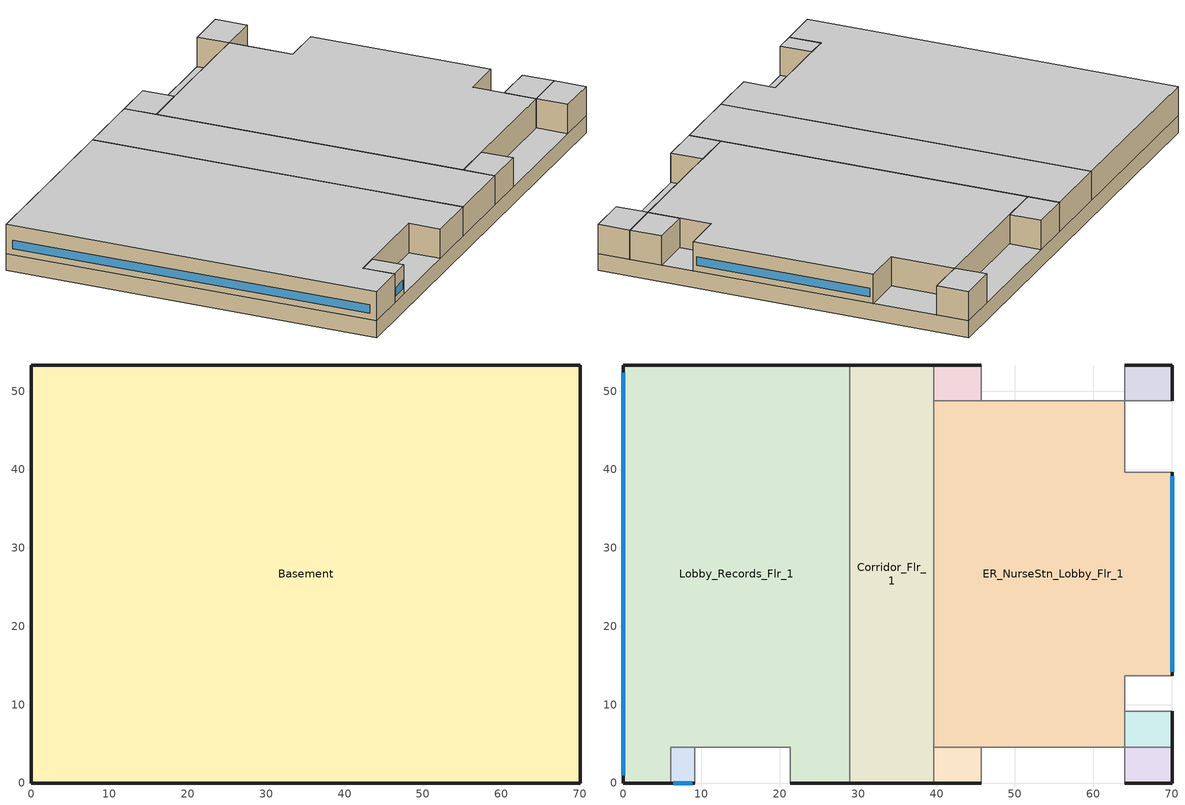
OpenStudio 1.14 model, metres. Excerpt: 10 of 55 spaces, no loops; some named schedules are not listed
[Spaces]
Basement
 floor ground (Basement Floor construction): 70.1,53.34 70.1,0 0,0 0,53.34 z-2.44
 wall ground (Basement Wall construction): 70.1,53.34 0,53.34 0,0 70.1,0 70.1,53.34 z-2.44:0
 ceiling adiabatic (Floor Adiabatic construction): 70.1,0 70.1,53.34 0,53.34 0,0 z0
ER_Exam3_Mult4_Flr_1
 floor adiabatic (Floor Adiabatic construction): 70.1,9.14 70.1,4.57 64.01,4.57 64.01,9.14 z0
 wall outside: 70.1,4.57 70.1,9.14 z0:4.27
 wall adiabatic (Wall Adiabatic construction): 70.1,9.14 64.01,9.14 64.01,4.57 z0:4.27
 wall to ER_Trauma1_Flr_1: 64.01,4.57 70.1,4.57 z0:4.27
 ceiling adiabatic (Floor Adiabatic construction): 70.1,4.57 70.1,9.14 64.01,9.14 64.01,4.57 z4.27
Corridor_Flr_1
 floor adiabatic (Floor Adiabatic construction): 39.62,53.34 39.62,0 28.96,0 28.96,53.34 z0
 wall outside: 28.96,0 39.62,0 / 39.62,53.34 28.96,53.34 z0:4.27
 wall to Lobby_Records_Flr_1: 28.96,53.34 28.96,15.24 28.96,0 z0:4.27
 wall adiabatic (Wall Adiabatic construction): 39.62,0 39.62,53.34 z0:4.27
 ceiling to Corridor_Flr_2: 39.62,0 39.62,53.34 28.96,53.34 28.96,0 z4.27
ER_NurseStn_Lobby_Flr_1
 floor adiabatic (Floor Adiabatic construction): 64.01,48.77 64.01,39.62 70.1,39.62 70.1,13.72 64.01,13.72 64.01,4.57 39.62,4.57 39.62,48.77 z0
 wall outside: 70.1,13.72 70.1,39.62 z0:4.27
 wall adiabatic (Wall Adiabatic construction): 70.1,39.62 64.01,39.62 64.01,48.77 39.62,48.77 39.62,4.57 64.01,4.57 64.01,13.72 70.1,13.72 z0:4.27
 window: 70.1,14.2 70.1,39.14 z0.91:2.13
 ceiling adiabatic (Floor Adiabatic construction): 64.01,4.57 64.01,13.72 70.1,13.72 70.1,39.62 64.01,39.62 64.01,48.77 39.62,48.77 39.62,4.57 z4.27
ER_Trauma2_Flr_1
 floor adiabatic (Floor Adiabatic construction): 70.1,53.34 70.1,48.77 64.01,48.77 64.01,53.34 z0
 wall outside: 70.1,48.77 70.1,53.34 64.01,53.34 z0:4.27
 wall adiabatic (Wall Adiabatic construction): 64.01,53.34 64.01,48.77 70.1,48.77 z0:4.27
 ceiling adiabatic (Floor Adiabatic construction): 70.1,48.77 70.1,53.34 64.01,53.34 64.01,48.77 z4.27
ER_Exam1_Mult4_Flr_1
 floor adiabatic (Floor Adiabatic construction): 45.72,4.57 45.72,0 39.62,0 39.62,4.57 z0
 wall outside: 39.62,0 45.72,0 z0:4.27
 wall adiabatic (Wall Adiabatic construction): 45.72,0 45.72,4.57 39.62,4.57 39.62,0 z0:4.27
 ceiling adiabatic (Floor Adiabatic construction): 45.72,0 45.72,4.57 39.62,4.57 39.62,0 z4.27
Lobby_Records_Flr_1
 floor adiabatic (Floor Adiabatic construction): 28.96,53.34 28.96,0 21.34,0 21.34,4.57 6.1,4.57 6.1,0 0,0 0,53.34 z0
 wall outside: 28.96,53.34 0,53.34 0,0 6.1,0 / 21.34,0 28.96,0 z0:4.27
 wall adiabatic (Wall Adiabatic construction): 6.1,4.57 21.34,4.57 21.34,0 z0:4.27
 wall to Office1_Mult4_Flr_1: 6.1,0 6.1,4.57 z0:4.27
 window: 0,52.34 0,1 z0.91:2.13
 ceiling adiabatic (Floor Adiabatic construction): 28.96,0 28.96,53.34 0,53.34 0,0 6.1,0 6.1,4.57 21.34,4.57 21.34,0 z4.27
Office1_Mult4_Flr_1
 floor adiabatic (Floor Adiabatic construction): 9.14,4.57 9.14,0 6.1,0 6.1,4.57 z0
 wall outside: 6.1,0 9.14,0 z0:4.27
 wall adiabatic (Wall Adiabatic construction): 9.14,0 9.14,4.57 6.1,4.57 z0:4.27
 window: 6.41,0 8.84,0 z0.91:2.13
 ceiling adiabatic (Floor Adiabatic construction): 9.14,0 9.14,4.57 6.1,4.57 6.1,0 z4.27
ER_Triage_Mult4_Flr_1
 floor adiabatic (Floor Adiabatic construction): 45.72,53.34 45.72,48.77 39.62,48.77 39.62,53.34 z0
 wall outside: 45.72,53.34 39.62,53.34 z0:4.27
 wall adiabatic (Wall Adiabatic construction): 39.62,53.34 39.62,48.77 45.72,48.77 45.72,53.34 z0:4.27
 ceiling adiabatic (Floor Adiabatic construction): 45.72,48.77 45.72,53.34 39.62,53.34 39.62,48.77 z4.27
ER_Trauma1_Flr_1
 floor adiabatic (Floor Adiabatic construction): 70.1,4.57 70.1,0 64.01,0 64.01,4.57 z0
 wall outside: 64.01,0 70.1,0 70.1,4.57 z0:4.27
 wall adiabatic (Wall Adiabatic construction): 64.01,4.57 64.01,0 z0:4.27
 ceiling adiabatic (Floor Adiabatic construction): 70.1,0 70.1,4.57 64.01,4.57 64.01,0 z4.27
[ClimateZones]
Climate Zone Institution Name 1=ASHRAE; Climate Zone Document Name 1=ANSI/ASHRAE Standard 169; Climate Zone Document Year 1=2006; Climate Zone Value 1=3C; Climate Zone Institution Name 2=CEC; Climate Zone Document Name 2=California Climate Zone Descriptions; Climate Zone Document Year 2=1995
[Building]
90.1-2013-Hospital-ASHRAE 169-3C created: 2018-06-09 02:10:16 -0700: Default Construction Set=90.1-2013 - Hospital - ASHRAE 169-3C; Standards Building Type=Hospital
[Site]
San Francisco Intl Ap_CA_USA: Latitude {deg}=37.62; Longitude {deg}=-122.4; Time Zone {hr}=-8; Elevation {m}=2; Terrain=City
[Site:GroundTemperature:BuildingSurface]
19.527, 19.502, 19.536, 19.598, 20.002, 21.64, 22.225, 22.375, 21.449, 20.121, 19.802, 19.633
[Site:WaterMainsTemperature]
Calculation Method=Correlation; Annual Average Outdoor Air Temperature {C}=13.7833; Maximum Difference In Monthly Average Outdoor Air Temperatures {deltaC}=7.1
[SizingPeriod:DesignDay] Barometric Pressure {Pa}=101301; Sky Clearness=0; Rain Indicator=0; Snow Indicator=0; Day of Month=21; Daylight Saving Time Indicator=0; Humidity Indicating Type=Wetbulb; Dry-Bulb Temperature Range Modifier Type=DefaultMultipliers
Name | Maximum Dry-Bulb Temperature {C} | Daily Dry-Bulb Temperature Range {deltaC} | Humidity Indicating Conditions at Maximum Dry-Bulb | Wind Speed {m/s} | Wind Direction {deg} | Month | Day Type | Solar Model Indicator | ASHRAE Taub | ASHRAE Taud
San Francisco Intl Ap Ann Htg 99.6% Condns DB | 3.8 | 0 | 3.8 | 2.2 | 150 | 1 | WinterDesignDay | ASHRAEClearSky
San Francisco Intl Ap Ann Clg .4% Condns DB=>MWB | 28.3 | 8.5 | 17.2 | 5.9 | 310 | 8 | SummerDesignDay | ASHRAETau | 0.365 | 2.435
[Material:NoMass] Thermal Absorptance=0.9; Solar Absorptance=0.7
Name | Roughness | Thermal Resistance {m2-K/W} | Visible Absorptance
CP02 CARPET PAD | VeryRough | 0.21648 | 0.8
Nonres_Floor_Insulation | MediumSmooth | 2.88292 | 0.7
Typical Insulation R-10.94 | Smooth | 1.92744 | 0.7
Typical Carpet Pad | Smooth | 0.21648 | 0.8
Typical Insulation R-5.74 | Smooth | 1.01115 | 0.7
Typical Insulation R-24.52 | Smooth | 4.31889 | 0.7
Typical Insulation R-0.58 | Smooth | 0.101875 | 0.7
Typical Insulation R-1.15 | Smooth | 0.202527 | 0.7
[Material]
Name | Roughness | Thickness {m} | Conductivity {W/m-K} | Density {kg/m3} | Specific Heat {J/kg-K} | Thermal Absorptance | Solar Absorptance | Visible Absorptance
100mm Normalweight concrete floor | MediumSmooth | 0.1016 | 2.31 | 2322 | 832
G01 13mm gypsum board | Smooth | 0.0127 | 0.16 | 800 | 1090 | 0.9 | 0.7 | 0.5
M10 200mm concrete block basement wall | MediumRough | 0.2032 | 1.326 | 1842 | 912
4 in. Normalweight Concrete Floor | MediumRough | 0.1016 | 2.31 | 2322 | 832 | 0.9 | 0.7 | 0.7
1IN Stucco | Smooth | 0.0253 | 0.6918 | 1858 | 837 | 0.9 | 0.7 | 0.92
8IN CONCRETE HW RefBldg | Rough | 0.2032 | 1.311 | 2240 | 836.8 | 0.9 | 0.7 | 0.7
1/2IN Gypsum | Smooth | 0.0127 | 0.16 | 784.9 | 830 | 0.9 | 0.4 | 0.4
Roof Membrane - Highly Reflective | VeryRough | 0.0095 | 0.16 | 1121.29 | 1460 | 0.75 | 0.45 | 0.7
Metal Roof Surface; F08 Metal surface | Smooth | 0.0008 | 45.28 | 7824 | 500 | 0.9 | 0.7 | 0.7
8 in. Normalweight Concrete Floor | MediumRough | 0.2032 | 2.31 | 2322 | 832 | 0.9 | 0.7 | 0.7
8 in. Concrete Block Basement Wall | MediumRough | 0.2032 | 1.326 | 1842 | 912 | 0.9 | 0.7 | 0.7
G05 25mm wood | MediumSmooth | 0.0254 | 0.15 | 608 | 1630 | 0.9 | 0.5 | 0.5
Std Wood 6inch | MediumSmooth | 0.15 | 0.12 | 540 | 1210 | 0.9 | 0.7 | 0.7
[Construction]
Floor Adiabatic construction: CP02 CARPET PAD, 100mm Normalweight concrete floor, Nonres_Floor_Insulation
Wall Adiabatic construction; Typical Interior Wall: G01 13mm gypsum board, G01 13mm gypsum board
Basement Wall construction: M10 200mm concrete block basement wall
Basement Floor construction: M10 200mm concrete block basement wall, CP02 CARPET PAD
Typical Insulated Exterior Mass Floor R-13.51: Typical Insulation R-10.94, 4 in. Normalweight Concrete Floor, Typical Carpet Pad
Typical Insulated Exterior Mass Wall R-8.13: 1IN Stucco, 8IN CONCRETE HW RefBldg, Typical Insulation R-5.74, 1/2IN Gypsum
Typical IEAD Roof - Highly Reflective R-25.64: Roof Membrane - Highly Reflective, Typical Insulation R-24.52, Metal Roof Surface
Typical Interior Floor: 100mm Normalweight concrete floor, CP02 CARPET PAD
Typical Interior Ceiling: CP02 CARPET PAD, 100mm Normalweight concrete floor
Typical Insulated Carpeted 8in Slab Floor: 8 in. Normalweight Concrete Floor, Typical Carpet Pad
Typical Insulated Basement Mass Wall: 8 in. Concrete Block Basement Wall
U 0.55 SHGC 0.25: Glass_2175_LayerAvg, Gap_1_W_0_0032, Glass_2022F_LayerAvg
Typical Insulated Metal Door R-1.43: F08 Metal surface, Typical Insulation R-0.58
Typical Overhead Door R-2.0: Typical Insulation R-1.15
Window_U_0.55_SHGC_0.35_Skylight_Frame_Width_0.709_in: Glass_2052_LayerAvg, Gap_1_W_0_0038, Glass_2027F_LayerAvg
Typical Interior Window: Clear 3mm
Typical Interior Door; Typical Interior Partition: G05 25mm wood
InteriorFurnishings: Std Wood 6inch
[DefaultConstructionSet]
90.1-2013 - Hospital - ASHRAE 169-3C: Default Exterior Surface Constructions=Default Surface Constructions 1; Default Interior Surface Constructions=Default Surface Constructions 2; Default Ground Contact Surface Constructions=Default Surface Constructions 3; Default Exterior SubSurface Constructions=Default Sub Surface Constructions 1; Default Interior SubSurface Constructions=Default Sub Surface Constructions 2; Interior Partition Construction=Typical Interior Partition
[DefaultSurfaceConstructions]
Name | Floor Construction | Wall Construction | Roof Ceiling Construction
Default Surface Constructions 1 | Typical Insulated Exterior Mass Floor R-13.51 | Typical Insulated Exterior Mass Wall R-8.13 | Typical IEAD Roof - Highly Reflective R-25.64
Default Surface Constructions 2 | Typical Interior Floor | Typical Interior Wall | Typical Interior Ceiling
Default Surface Constructions 3 | Typical Insulated Carpeted 8in Slab Floor | Typical Insulated Basement Mass Wall
[DefaultSubSurfaceConstructions]
Name | Fixed Window Construction | Operable Window Construction | Door Construction | Overhead Door Construction | Skylight Construction | Tubular Daylight Dome Construction | Tubular Daylight Diffuser Construction
Default Sub Surface Constructions 1 | U 0.55 SHGC 0.25 | U 0.55 SHGC 0.25 | Typical Insulated Metal Door R-1.43 | Typical Overhead Door R-2.0 | Window_U_0.55_SHGC_0.35_Skylight_Frame_Width_0.709_in | Typical Interior Window | Typical Interior Window
Default Sub Surface Constructions 2 | Typical Interior Window | Typical Interior Window | Typical Interior Door
[WindowMaterial:Glazing] Optical Data Type=SpectralAverage; Infrared Transmittance at Normal Incidence=0; Back Side Infrared Hemispherical Emissivity=0.84; Dirt Correction Factor for Solar and Visible Transmittance=1; Solar Diffusing=No
Name | Thickness {m} | Solar Transmittance at Normal Incidence | Front Side Solar Reflectance at Normal Incidence | Back Side Solar Reflectance at Normal Incidence | Visible Transmittance at Normal Incidence | Front Side Visible Reflectance at Normal Incidence | Back Side Visible Reflectance at Normal Incidence | Front Side Infrared Hemispherical Emissivity | Conductivity {W/m-K}
Glass_2175_LayerAvg | 0.0086 | 0.167758 | 0.217606 | 0.437978 | 0.416044 | 0.078729 | 0.10654 | 0.84 | 1
Glass_2022F_LayerAvg | 0.0039 | 0.355897 | 0.394095 | 0.265645 | 0.677694 | 0.042734 | 0.05547 | 0.046 | 1
Glass_2052_LayerAvg | 0.00837 | 0.507767 | 0.054228 | 0.0544931 | 0.586833 | 0.05805 | 0.058397 | 0.84 | 1
Glass_2027F_LayerAvg | 0.004 | 0.369744 | 0.470069 | 0.340935 | 0.765222 | 0.0546 | 0.073741 | 0.03675 | 1
Clear 3mm | 0.003 | 0.837 | 0.075 | 0.075 | 0.898 | 0.081 | 0.081 | 0.84 | 0.9
[WindowMaterial:Gas] Gas Type=Air
Name | Thickness {m}
Gap_1_W_0_0032 | 0.0032
Gap_1_W_0_0038 | 0.0038
[Space] Part of Total Floor Area=Yes
Name | Space Type | Building Story | Thermal Zone
ER_Exam3_Mult4_Flr_1 | Hospital ER_Exam | Building Story 2 | ER_Exam3_Mult4_Flr_1 ZN
ER_Trauma1_Flr_1 | Hospital ER_Trauma | Building Story 2 | ER_Trauma1_Flr_1 ZN
Corridor_Flr_1 | Hospital Corridor | Building Story 2 | Corridor_Flr_1 ZN
ER_NurseStn_Lobby_Flr_1 | Hospital ER_NurseStn | Building Story 2 | ER_NurseStn_Lobby_Flr_1 ZN
ER_Trauma2_Flr_1 | Hospital ER_Trauma | Building Story 2 | ER_Trauma2_Flr_1 ZN
ER_Exam1_Mult4_Flr_1 | Hospital ER_Exam | Building Story 2 | ER_Exam1_Mult4_Flr_1 ZN
Lobby_Records_Flr_1 | Hospital Lobby | Building Story 2 | Lobby_Records_Flr_1 ZN
Office1_Mult4_Flr_1 | Hospital HospitalOfficeFlr1 | Building Story 2 | Office1_Mult4_Flr_1 ZN
Basement | Hospital Basement | Building Story 1 | Basement ZN
ER_Triage_Mult4_Flr_1 | Hospital ER_Triage | Building Story 2 | ER_Triage_Mult4_Flr_1 ZN
[SpaceType] Standards Building Type=Hospital
Name | Default Schedule Set | Design Specification Outdoor Air Object | Standards Space Type
Hospital Corridor | Hospital Corridor Schedule Set | Hospital Corridor Ventilation | Corridor
Hospital ER_Exam | Hospital ER_Exam Schedule Set | Hospital ER_Exam Ventilation | ER_Exam
Hospital ER_NurseStn | Hospital ER_NurseStn Schedule Set | Hospital ER_NurseStn Ventilation | ER_NurseStn
Hospital ER_Trauma | Hospital ER_Trauma Schedule Set | Hospital ER_Trauma Ventilation | ER_Trauma
Hospital ER_Triage | Hospital ER_Triage Schedule Set | Hospital ER_Triage Ventilation | ER_Triage
Hospital Lobby | Hospital Lobby Schedule Set | Hospital Lobby Ventilation | Lobby
Hospital HospitalOfficeFlr1 | Hospital HospitalOfficeFlr1 Schedule Set | Hospital HospitalOfficeFlr1 Ventilation | HospitalOfficeFlr1
Hospital Basement | Hospital Basement Schedule Set | Hospital Basement Ventilation | Basement
[People:Definition] Number of People Calculation Method=People/Area; Fraction Radiant=0.3
Name | People per Space Floor Area {person/m2}
Hospital Basement People Definition | 0.0269098
Hospital Corridor People Definition | 0.0107639
Hospital ER_Exam People Definition; Hospital ER_Trauma People Definition; Hospital ER_Triage People Definition | 0.215278
Hospital ER_NurseStn People Definition | 0.0143483
Hospital HospitalOfficeFlr1 People Definition | 0.0752397
Hospital Lobby People Definition | 0.014316
[People] Work Efficiency Schedule=Work Efficiency Schedule; Clothing Insulation Schedule=Clothing Schedule; Air Velocity Schedule=Air Velocity Schedule
Name | People Definition | Space or SpaceType
Hospital Basement People | Hospital Basement People Definition | Hospital Basement
Hospital Corridor People | Hospital Corridor People Definition | Hospital Corridor
Hospital ER_Exam People | Hospital ER_Exam People Definition | Hospital ER_Exam
Hospital ER_NurseStn People | Hospital ER_NurseStn People Definition | Hospital ER_NurseStn
Hospital ER_Trauma People | Hospital ER_Trauma People Definition | Hospital ER_Trauma
Hospital ER_Triage People | Hospital ER_Triage People Definition | Hospital ER_Triage
Hospital HospitalOfficeFlr1 People | Hospital HospitalOfficeFlr1 People Definition | Hospital HospitalOfficeFlr1
Hospital Lobby People | Hospital Lobby People Definition | Hospital Lobby
[Lights:Definition] Design Level Calculation Method=Watts/Area; Fraction Radiant=0.7; Fraction Visible=0.2
Name | Watts per Space Floor Area {W/m2}
Hospital Basement Lights Definition; Hospital HospitalOfficeFlr1 Lights Definition | 8.82641
Hospital Corridor Lights Definition | 10.6563
Hospital ER_Exam Lights Definition; Hospital ER_Trauma Lights Definition; Hospital ER_Triage Lights Definition | 17.8681
Hospital ER_NurseStn Lights Definition | 8.46043
Hospital Lobby Lights Definition | 9.77363
[Lights] Fraction Replaceable=1
Name | Lights Definition | Space or SpaceType
Hospital Basement Lights | Hospital Basement Lights Definition | Hospital Basement
Hospital Corridor Lights | Hospital Corridor Lights Definition | Hospital Corridor
Hospital ER_Exam Lights | Hospital ER_Exam Lights Definition | Hospital ER_Exam
Hospital ER_NurseStn Lights | Hospital ER_NurseStn Lights Definition | Hospital ER_NurseStn
Hospital ER_Trauma Lights | Hospital ER_Trauma Lights Definition | Hospital ER_Trauma
Hospital ER_Triage Lights | Hospital ER_Triage Lights Definition | Hospital ER_Triage
Hospital HospitalOfficeFlr1 Lights | Hospital HospitalOfficeFlr1 Lights Definition | Hospital HospitalOfficeFlr1
Hospital Lobby Lights | Hospital Lobby Lights Definition | Hospital Lobby
[ElectricEquipment:Definition] Design Level Calculation Method=Watts/Area; Fraction Radiant=0.5
Name | Watts per Space Floor Area {W/m2}
Hospital Basement Elec Equip Definition | 8.07293
Hospital ER_Exam Elec Equip Definition | 16.1459
Hospital ER_NurseStn Elec Equip Definition | 14.6389
Hospital ER_Trauma Elec Equip Definition | 43.0556
Hospital ER_Triage Elec Equip Definition | 21.5278
Hospital HospitalOfficeFlr1 Elec Equip Definition | 11.8403
Hospital Lobby Elec Equip Definition | 1.07639
[ElectricEquipment]
Name | Electric Equipment Definition | Space or SpaceType
Hospital Basement Elec Equip | Hospital Basement Elec Equip Definition | Hospital Basement
Hospital ER_Exam Elec Equip | Hospital ER_Exam Elec Equip Definition | Hospital ER_Exam
Hospital ER_NurseStn Elec Equip | Hospital ER_NurseStn Elec Equip Definition | Hospital ER_NurseStn
Hospital ER_Trauma Elec Equip | Hospital ER_Trauma Elec Equip Definition | Hospital ER_Trauma
Hospital ER_Triage Elec Equip | Hospital ER_Triage Elec Equip Definition | Hospital ER_Triage
Hospital HospitalOfficeFlr1 Elec Equip | Hospital HospitalOfficeFlr1 Elec Equip Definition | Hospital HospitalOfficeFlr1
Hospital Lobby Elec Equip | Hospital Lobby Elec Equip Definition | Hospital Lobby
[DesignSpecification:OutdoorAir] Outdoor Air Method=Sum; Outdoor Air Flow per Person {m3/s-person}=0; Outdoor Air Flow Rate {m3/s}=0; Outdoor Air Flow Air Changes per Hour {1/hr}=0
Name | Outdoor Air Flow per Floor Area {m3/s-m2}
Hospital Basement Ventilation | 0.000368275
Hospital Corridor Ventilation | 0.0003048
Hospital ER_Exam Ventilation; Hospital ER_Trauma Ventilation; Hospital ER_Triage Ventilation | 0.00237128
Hospital ER_NurseStn Ventilation | 0.000338658
Hospital HospitalOfficeFlr1 Ventilation | 0.000482346
Hospital Lobby Ventilation | 0.000338582
[DefaultScheduleSet] People Activity Level Schedule=Hospital ACTIVITY_SCH; Infiltration Schedule=Hospital INFIL_SCH_PNNL
Name | Number of People Schedule | Lighting Schedule | Electric Equipment Schedule
Hospital Basement Schedule Set | Hospital BLDG_OCC_SCH | Hospital BLDG_LIGHT_OFFICE_BSMT_SCH | Hospital BLDG_EQUIP_SCH
Hospital Corridor Schedule Set | Hospital BLDG_OCC_EXTD_SCH | Hospital BLDG_LIGHT_CORRIDOR_SCH | Hospital BLDG_EQUIP_SCH
Hospital ER_Exam Schedule Set; Hospital ER_Trauma Schedule Set; Hospital ER_Triage Schedule Set | Hospital BLDG_OCC_EXTD_SCH | Hospital BLDG_LIGHT_EXTD_SCH | Hospital BLDG_EQUIP_EXTD_SCH
Hospital ER_NurseStn Schedule Set | Hospital BLDG_OCC_EXTD_SCH | Hospital BLDG_LIGHT_NURSEFLR1_SCH | Hospital BLDG_EQUIP_EXTD_SCH
Hospital HospitalOfficeFlr1 Schedule Set | Hospital BLDG_OCC_SCH | Hospital BLDG_LIGHT_OFFICE_SCH | Hospital BLDG_EQUIP_SCH
Hospital Lobby Schedule Set | Hospital BLDG_OCC_SCH | Hospital BLDG_LIGHT_LOBBYFLR1_SCH | Hospital BLDG_EQUIP_SCH
[ThermostatSetpoint:DualSetpoint] Heating Setpoint Temperature Schedule=Hospital HTGSETP_SCH; Cooling Setpoint Temperature Schedule=Hospital CLGSETP_SCH
Hospital Corridor Thermostat 1; Hospital ER_Exam Thermostat 1; Hospital HospitalOfficeFlr1 Thermostat 1; Hospital ER_Exam Thermostat 2; Hospital Basement Thermostat 1; Hospital ER_Triage Thermostat 1; Hospital ER_Trauma Thermostat 1; Hospital ER_Trauma Thermostat 2; Hospital ER_NurseStn Thermostat 1; Hospital Lobby Thermostat 1
[SpaceInfiltration:DesignFlowRate] Schedule=Hospital INFIL_SCH_PNNL; Design Flow Rate Calculation Method=Flow/ExteriorArea; Flow per Exterior Surface Area {m3/s-m2}=0.000569573; Constant Term Coefficient=0; Temperature Term Coefficient=0; Velocity Term Coefficient=0.224; Velocity Squared Term Coefficient=0
Name | Space or SpaceType
Corridor_Flr_1 Infiltration | Corridor_Flr_1
ER_Exam1_Mult4_Flr_1 Infiltration | ER_Exam1_Mult4_Flr_1
ER_Exam3_Mult4_Flr_1 Infiltration | ER_Exam3_Mult4_Flr_1
ER_NurseStn_Lobby_Flr_1 Infiltration | ER_NurseStn_Lobby_Flr_1
ER_Trauma1_Flr_1 Infiltration | ER_Trauma1_Flr_1
ER_Trauma2_Flr_1 Infiltration | ER_Trauma2_Flr_1
ER_Triage_Mult4_Flr_1 Infiltration | ER_Triage_Mult4_Flr_1
Lobby_Records_Flr_1 Infiltration | Lobby_Records_Flr_1
Office1_Mult4_Flr_1 Infiltration | Office1_Mult4_Flr_1
[InternalMass:Definition]
Internal Mass Definition 1: Construction=InteriorFurnishings; Design Level Calculation Method=SurfaceArea/Area; Surface Area per Space Floor Area=2
[InternalMass] Internal Mass Definition=Internal Mass Definition 1
Name | Space or SpaceType
Basement Mass | Basement
Office1_Mult4_Flr_1 Mass | Office1_Mult4_Flr_1
Lobby_Records_Flr_1 Mass | Lobby_Records_Flr_1
Corridor_Flr_1 Mass | Corridor_Flr_1
ER_NurseStn_Lobby_Flr_1 Mass | ER_NurseStn_Lobby_Flr_1
ER_Exam1_Mult4_Flr_1 Mass | ER_Exam1_Mult4_Flr_1
ER_Trauma1_Flr_1 Mass | ER_Trauma1_Flr_1
ER_Exam3_Mult4_Flr_1 Mass | ER_Exam3_Mult4_Flr_1
ER_Trauma2_Flr_1 Mass | ER_Trauma2_Flr_1
ER_Triage_Mult4_Flr_1 Mass | ER_Triage_Mult4_Flr_1
[ThermalZone] Use Ideal Air Loads=No
Corridor_Flr_1 ZN: Thermostat=Hospital Corridor Thermostat 1
ER_Exam3_Mult4_Flr_1 ZN: Thermostat=Hospital ER_Exam Thermostat 1; Multiplier=4; Humidistat=Zone Control Humidistat 1
Office1_Mult4_Flr_1 ZN: Thermostat=Hospital HospitalOfficeFlr1 Thermostat 1; Multiplier=5
ER_Exam1_Mult4_Flr_1 ZN: Thermostat=Hospital ER_Exam Thermostat 2; Multiplier=4
Basement ZN: Thermostat=Hospital Basement Thermostat 1
ER_Triage_Mult4_Flr_1 ZN: Thermostat=Hospital ER_Triage Thermostat 1; Multiplier=4
ER_Trauma2_Flr_1 ZN: Thermostat=Hospital ER_Trauma Thermostat 1
ER_Trauma1_Flr_1 ZN: Thermostat=Hospital ER_Trauma Thermostat 2
ER_NurseStn_Lobby_Flr_1 ZN: Thermostat=Hospital ER_NurseStn Thermostat 1
Lobby_Records_Flr_1 ZN: Thermostat=Hospital Lobby Thermostat 1; Primary Daylighting Control=Lobby_Records_Flr_1 Daylt Sensor 1; Fraction of Zone Controlled by Primary Daylighting Control=0.0771811; Secondary Daylighting Control=Lobby_Records_Flr_1 Daylt Sensor 2; Fraction of Zone Controlled by Secondary Daylighting Control=0.0771811
[ZoneControl:Humidistat]
Zone Control Humidistat 1: Humidifying Relative Humidity Setpoint Schedule=Hospital MinRelHumSetSch; Dehumidifying Relative Humidity Setpoint Schedule=Hospital MaxRelHumSetSch
[Exterior:Lights:Definition]
Name | Design Level {W}
NonDimming Exterior Lights Def | 13088
Fuel equipment 1 Def | 162963
Fuel equipment 2 Def | 501
[Exterior:Lights]
Name | Exterior Lights Definition | Schedule | Control Option
NonDimming Exterior Lights Def | NonDimming Exterior Lights Def | Hospital Exterior_Lgt_ALWAYS_ON | AstronomicalClock
Fuel equipment 1 | Fuel equipment 1 Def | Hospital BLDG_ELEVATORS | ScheduleNameOnly
Fuel equipment 2 | Fuel equipment 2 Def | Hospital ELEV_LIGHT_FAN_SCH_ADD_DF | ScheduleNameOnly
[BuildingStory]
Name | Nominal Z Coordinate {m}
Building Story 1 | -2.439
Building Story 2 | 0
[Daylighting:Control] Space=Lobby_Records_Flr_1; Position Y-Coordinate {m}=26.67; Position Z-Coordinate {m}=0.762; Illuminance Setpoint {lux}=375; Lighting Control Type=Stepped; Minimum Input Power Fraction for Continuous Dimming Control=0.3; Minimum Light Output Fraction for Continuous Dimming Control=0.2; Number of Stepped Control Steps=3; Probability Lighting will be Reset When Needed in Manual Stepped Control=1; Maximum Allowable Discomfort Glare Index=22
Name | Position X-Coordinate {m}
Lobby_Records_Flr_1 Daylt Sensor 1 | 1.40844
Lobby_Records_Flr_1 Daylt Sensor 2 | 2.83822
